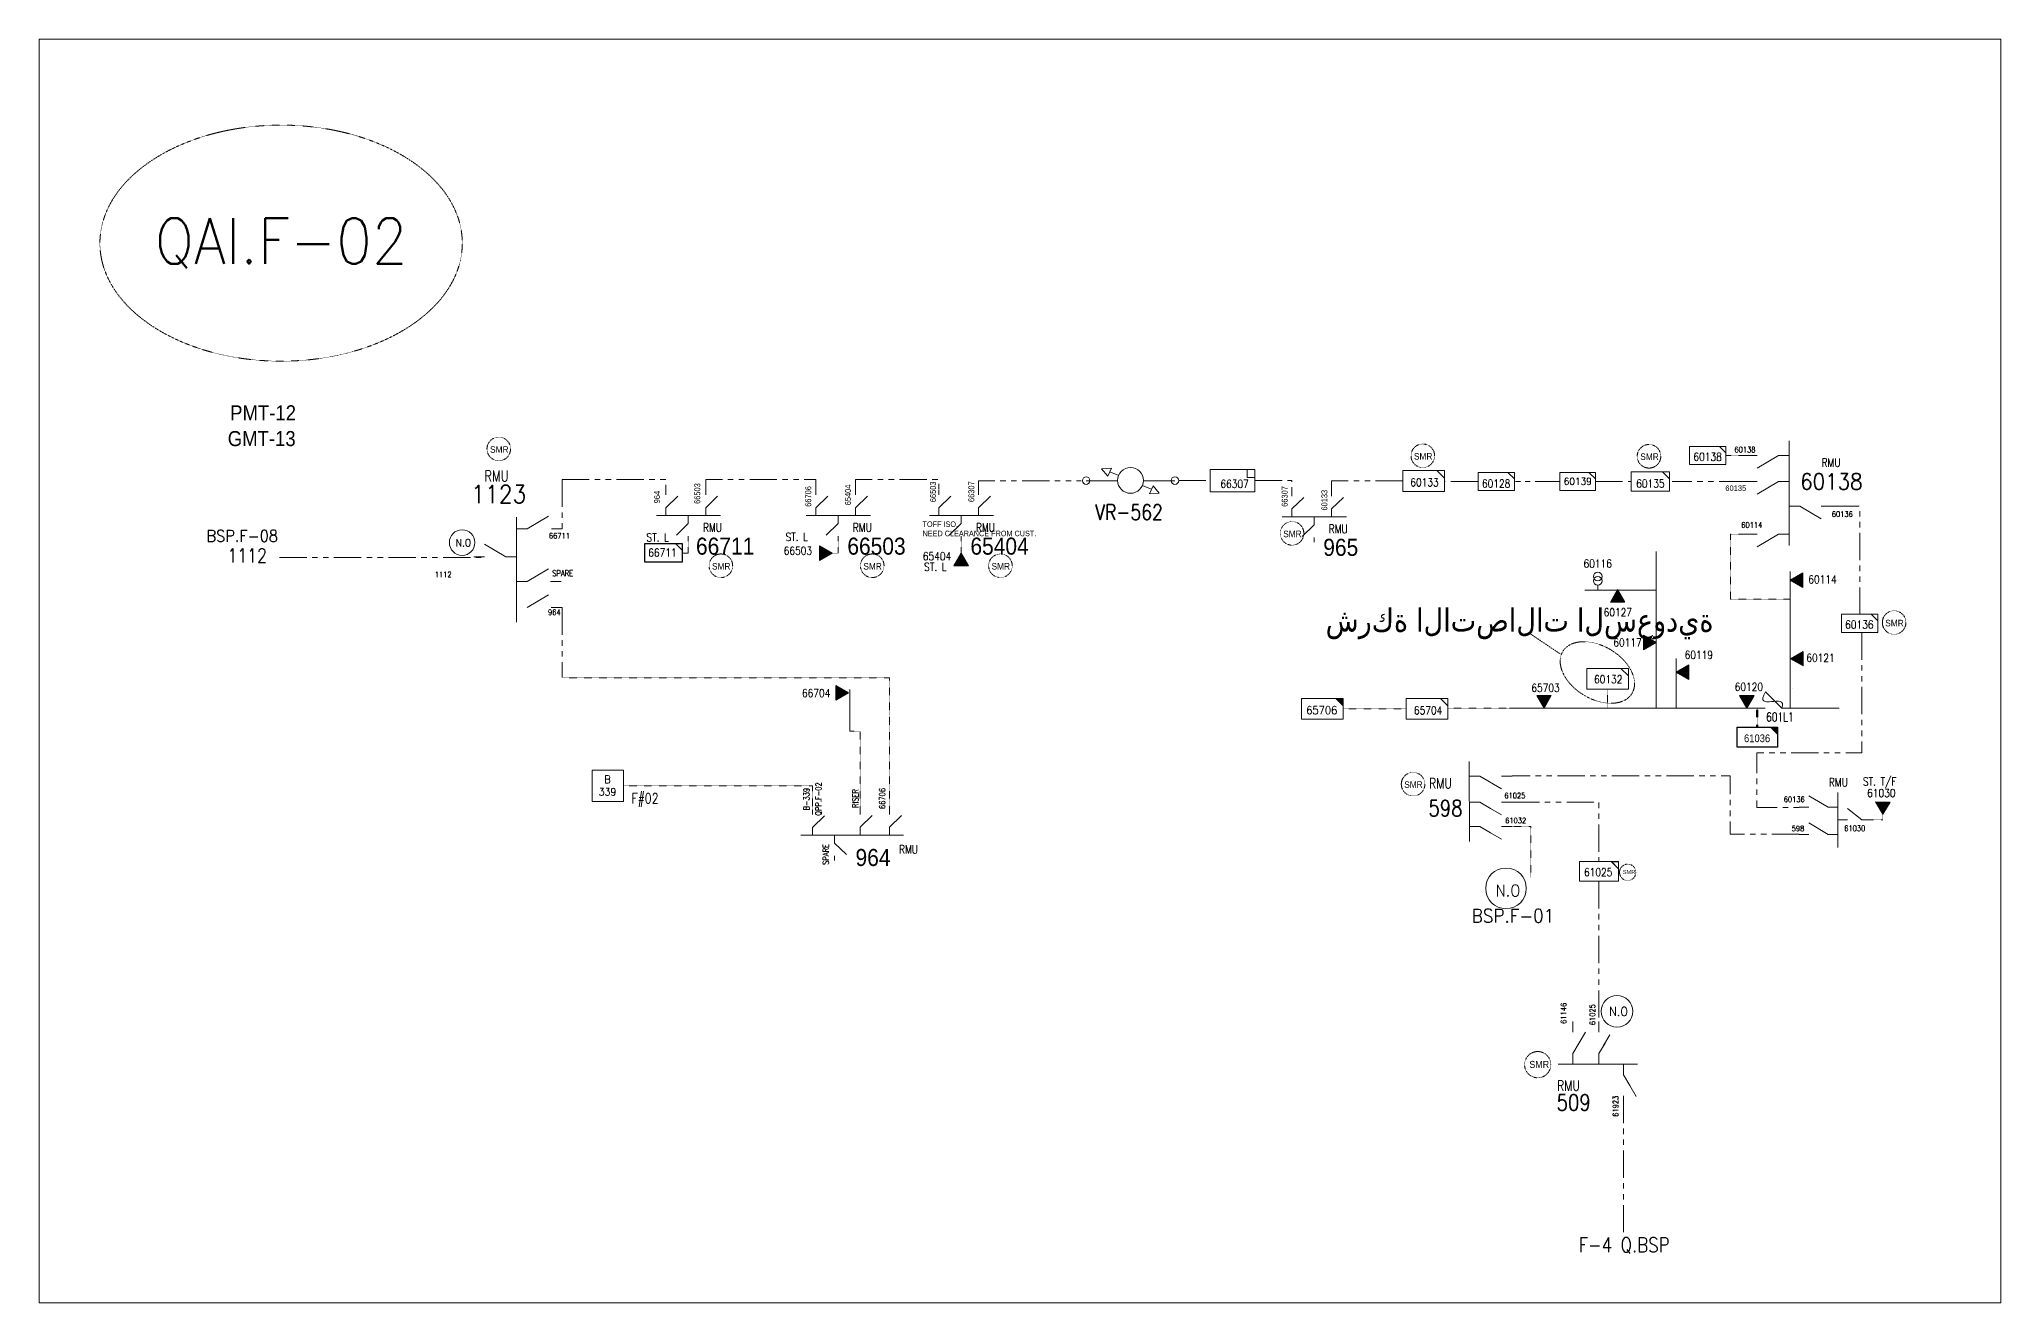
# Model space of a CAD drawing. Header units: metres. Extents: x 65984 to 144644, y -19036 to 23726.
# Drawn here: x 93973 to 95124, y 13437 to 14178 of the extents above; entities that cross this region are included whole.
import ezdxf
from ezdxf.enums import TextEntityAlignment as Align

# ---------------------------------------------------------------- set-up
doc = ezdxf.new("R2010")
doc.units = ezdxf.units.M
doc.header["$MEASUREMENT"] = 0
for name, pattern in [('( Phantom )', [2.5, 1.25, -0.25, 0.25, -0.25, 0.25, -0.25]), ('DGN Style 2', [0.023128, 0, -0.023128]), ('DGN Style 3', [0.013877, 0, -0.013877])]:
    doc.linetypes.add(name, pattern=pattern)
doc.layers.get('0').update_dxf_attribs({"color": 95, "lineweight": 40})
for name, color, linetype, lineweight in [('d_eos', 111, 'Continuous', 40), ('d_eos no', 121, 'Continuous', 40), ('d_switch', 95, 'Continuous', 40), ('d_tf', 1, 'Continuous', 40), ('d_tf no', 6, 'Continuous', 40), ('d_ug cable', 95, 'Continuous', 40), ('d_village name', 7, 'Continuous', 40), ('fedr no', 95, 'Continuous', 40), ('GRID STATION  04', 7, 'Continuous', 40), ('Level 37', 7, 'Continuous', 0), ('O H MAIN FEEDER', 4, 'Continuous', 100), ('REGULATOR', 5, 'Continuous', 40), ('SW N O', 114, 'Continuous', 30)]:
    doc.layers.add(name, color=color, linetype=linetype, lineweight=lineweight)
doc.styles.add('NASKHF', font='naskhf.shx', dxfattribs={"height": 8})
doc.styles.add('Style-Arial', font='arial.ttf')
doc.styles.add('Style-msdefault', font='msdefault.shx')
doc.styles.add('Style-simplex', font='simplex.shx')
doc.styles.add('Style-STANDARD', font='STANDARD.shx')

# ---------------------------------------------------------------- blocks, each defined once
blk = doc.blocks.new('TRA1_20_2')
at = {"color": 0, "linetype": 'Continuous', "lineweight": -2, "ltscale": 500, "flags": 128}
blk.add_lwpolyline([(-4922, 8517), (34, 17), (5078, 8517)], close=True, dxfattribs=at)
at = {"color": 0, "linetype": 'Continuous', "lineweight": -2, "ltscale": 500, "extrusion": (0, 0, -1)}
blk.add_solid([(4922, 8517), (-34, 17), (-5078, 8517)], dxfattribs=at)
blk = doc.blocks.new('*U1060')
at = {"layer": 'd_eos', "color": 2, "linetype": 'Continuous', "lineweight": 13, "ltscale": 0.702598}
for p, q in [((-29.4, 54.9), (-29.3, -54.9)), ((-29.4, 34.8), (-14.7, 34.8)), ((-14.7, 34.8), (14.7, 17.4)), ((14.7, 34.8), (29.4, 34.8)), ((-29.3, -1), (-14.7, -1)), ((-14.7, -1), (0, -9.7)), ((0, -9.7), (14.7, -18.4)), ((14.7, -1), (29.4, -1)), ((-29.3, -34.7), (-14.7, -34.7)), ((-14.7, -34.7), (0, -43.4)), ((0, -43.4), (14.7, -52.1)), ((14.7, -34.7), (29.4, -34.7))]:
    blk.add_line(p, q, dxfattribs=at)
blk = doc.blocks.new('*U1061')
at = {"layer": 'd_eos', "color": 7, "linetype": 'Continuous', "lineweight": 13, "ltscale": 0.638341}
for p, q in [((0, 31.5), (0, -31.5)), ((-33.2, 0), (-27.6, 0)), ((-27.6, 0), (-11, -13)), ((-11, 0), (0, 0)), ((0, 16.4), (11, 16.4)), ((11, 16.4), (33, 3.4)), ((33, 16.4), (44, 16.4)), ((0, -14.5), (11, -14.5)), ((11, -14.5), (22, -21)), ((22, -21), (33, -27.5)), ((33, -14.5), (44, -14.5))]:
    blk.add_line(p, q, dxfattribs=at)
blk = doc.blocks.new('TRANS_2_2')
at = {"color": 0, "linetype": 'Continuous', "lineweight": -2, "ltscale": 500, "flags": 128}
blk.add_lwpolyline([(8668600, 4991700), (8668600, -5008300), (9500, -8300)], close=True, dxfattribs=at)
at = {"color": 0, "linetype": 'Continuous', "lineweight": -2, "ltscale": 500}
blk.add_solid([(8668600, 4991700), (8668600, -5008300), (9500, -8300)], dxfattribs=at)
blk = doc.blocks.new('01_1_2')
at = {"color": 0, "linetype": 'Continuous', "lineweight": -2, "ltscale": 500, "xscale": 0.0005, "yscale": 0.0005, "rotation": 90.00000000000001}
blk.add_blockref('TRANS_2_2', (0, 1), dxfattribs=at)
blk = doc.blocks.new('TFU_1_2')
at = {"layer": 'd_switch', "color": 0, "linetype": 'Continuous', "lineweight": -2, "ltscale": 500}
blk.add_line((0, 5000), (0, 0), dxfattribs=at)
for centre in [(0, 15000), (0, 10000)]:
    blk.add_circle(centre, 5000, dxfattribs=at)
blk = doc.blocks.new('TF_1_3')
at = {"layer": 'd_village name', "color": 0, "linetype": 'Continuous', "lineweight": -2, "ltscale": 500}
blk.add_line((3150, 2475), (4950, 675), dxfattribs=at)
blk.add_3dface([(-5050, 2475), (4950, 2475), (4950, -2525), (-5050, -2525)], dxfattribs=at)
blk = doc.blocks.new('SS_1_2')
at = {"layer": 'd_village name', "color": 0, "linetype": 'ByBlock', "lineweight": -2, "ltscale": 500, "flags": 128}
blk.add_lwpolyline([(3475, 2125), (5225, 2125), (5225, 375)], close=True, dxfattribs=at)
at = {"layer": 'd_village name', "color": 0, "linetype": 'ByBlock', "lineweight": -2, "ltscale": 500, "extrusion": (0, 0, -1)}
blk.add_solid([(-3475, 2125), (-5225, 2125), (-5225, 375)], dxfattribs=at)
at = {"layer": 'd_village name', "color": 0, "linetype": 'ByBlock', "lineweight": -2, "ltscale": 500}
blk.add_3dface([(-4775, 2125), (5225, 2125), (5225, -2875), (-4775, -2875)], dxfattribs=at)
blk = doc.blocks.new('FUSE01_1')
at = {"color": 0, "linetype": 'ByBlock', "lineweight": -2, "ltscale": 500}
blk.add_line((0, -8575), (0, -11275), dxfattribs=at)
at = {"color": 0, "linetype": 'ByBlock', "lineweight": -2, "ltscale": 500, "flags": 128}
blk.add_lwpolyline([(0, 25), (0, -2875), (-5600, -8475)], dxfattribs=at)
at = {"color": 0, "linetype": 'ByBlock', "lineweight": -2, "ltscale": 500}
blk.add_open_spline([(-5600, -8475), (1700, -12675), (-5800, -675), (0, -2875)], degree=3, dxfattribs=at)
blk = doc.blocks.new('TF3_3_2')
at = {"layer": 'd_village name', "color": 0, "linetype": 'Continuous', "lineweight": -2, "ltscale": 500}
for p, q in [((5650, 4500), (9150, 4500)), ((9150, 4500), (9150, 1000))]:
    blk.add_line(p, q, dxfattribs=at)
at = {"layer": 'd_village name', "color": 0, "linetype": 'Continuous', "lineweight": -2, "ltscale": 500, "flags": 128}
blk.add_lwpolyline([(9150, 1000), (5650, 1000), (5650, 4500)], dxfattribs=at)
at = {"layer": 'd_village name', "color": 0, "linetype": 'Continuous', "lineweight": -2, "ltscale": 500}
blk.add_3dface([(-10850, 4500), (9150, 4500), (9150, -5500), (-10850, -5500)], dxfattribs=at)
blk = doc.blocks.new('SS_1_1')
at = {"layer": 'd_village name', "color": 0, "linetype": 'ByBlock', "lineweight": -2, "ltscale": 500, "flags": 128}
blk.add_lwpolyline([(3475, 2125), (5225, 2125), (5225, 375)], close=True, dxfattribs=at)
at = {"layer": 'd_village name', "color": 0, "linetype": 'ByBlock', "lineweight": -2, "ltscale": 500, "extrusion": (0, 0, -1)}
blk.add_solid([(-3475, 2125), (-5225, 2125), (-5225, 375)], dxfattribs=at)
at = {"layer": 'd_village name', "color": 0, "linetype": 'ByBlock', "lineweight": -2, "ltscale": 500}
blk.add_3dface([(-4775, 2125), (5225, 2125), (5225, -2875), (-4775, -2875)], dxfattribs=at)
blk = doc.blocks.new('TF_1_4')
at = {"color": 0, "linetype": 'ByBlock', "lineweight": -2, "ltscale": 500}
blk.add_line((3150, 2475), (4950, 675), dxfattribs=at)
blk.add_3dface([(-5050, 2475), (4950, 2475), (4950, -2525), (-5050, -2525)], dxfattribs=at)
blk = doc.blocks.new('*U2555')
at = {"color": 2, "linetype": 'Continuous', "lineweight": 13, "ltscale": 0.546866, "flags": 128}
blk.add_lwpolyline([(18.3, 14.3), (28.6, 14.3), (28.6, 4)], close=True, dxfattribs=at)
at = {"color": 2, "linetype": 'Continuous', "lineweight": 13, "ltscale": 0.546866, "xscale": 0.005720000000000002, "yscale": 0.005720000000000002, "zscale": 0.006084002084081081}
blk.add_blockref('TF_1_4', (0.3, 0.2), dxfattribs=at)
blk = doc.blocks.new('*U2556')
at = {"layer": 'REGULATOR', "color": 22, "linetype": 'Continuous', "lineweight": 13}
for p, q in [((24, 25.1), (13.4, 14.5)), ((-14.9, -13.7), (-25.5, -24.4))]:
    blk.add_line(p, q, dxfattribs=at)
at = {"layer": 'REGULATOR', "color": 22, "linetype": 'Continuous', "lineweight": 13, "flags": 128}
for points in [[(29.5, 20), (34.4, 34.3), (20.1, 29.6)], [(-29.6, -20), (-34.4, -34.3), (-20.1, -29.5)]]:
    blk.add_lwpolyline(points, close=True, dxfattribs=at)
at = {"layer": 'REGULATOR', "color": 22, "linetype": 'Continuous', "lineweight": 13}
blk.add_circle((-0.8, 0.4), 20, dxfattribs=at)
blk = doc.blocks.new('TF_1_1')
at = {"layer": 'd_village name', "color": 0, "linetype": 'Continuous', "lineweight": 30, "ltscale": 500}
blk.add_line((3150, 2475), (4950, 675), dxfattribs=at)
blk.add_3dface([(-5050, 2475), (4950, 2475), (4950, -2525), (-5050, -2525)], dxfattribs=at)
blk = doc.blocks.new('*U3974')
at = {"layer": 'SW N O', "color": 3, "lineweight": 13, "ltscale": 0.426762}
blk.add_circle((0, 0), 16.8, dxfattribs=at)
at = {"layer": 'SW N O', "color": 3, "lineweight": 13, "style": 'Style-STANDARD'}
blk.add_text('N.O', height=9.6, dxfattribs=at).set_placement((1.7, -0.2), align=Align.MIDDLE_CENTER)
blk = doc.blocks.new('*U4042')
at = {"layer": 'SW N O', "color": 3, "lineweight": 13, "ltscale": 0.426762}
blk.add_circle((0, 0), 16.8, dxfattribs=at)
at = {"layer": 'SW N O', "color": 3, "lineweight": 13, "style": 'Style-STANDARD'}
blk.add_text('N.O', height=9.6, dxfattribs=at).set_placement((1.7, -0.2), align=Align.MIDDLE_CENTER)
blk = doc.blocks.new('*U4285')
at = {"layer": 'SW N O', "color": 3, "lineweight": 13, "ltscale": 0.426762}
blk.add_circle((0, 0), 16.8, dxfattribs=at)
at = {"layer": 'SW N O', "color": 3, "lineweight": 13, "insert": (1.7, -1.8), "char_height": 9.6, "attachment_point": 5, "line_spacing_factor": 0.6, "style": 'Style-STANDARD'}
blk.add_mtext('N.O', dxfattribs=at)

msp = doc.modelspace()

# ---------------------------------------------------------------- linework, layer by layer
at = {"color": 7, "linetype": 'DGN Style 3', "lineweight": 13}
msp.add_line((94974.8, 13934.1), (94962.8, 13934.1), dxfattribs=at)
at = {"color": 22, "linetype": '( Phantom )', "lineweight": 13, "ltscale": 12.802868}
for p, q in [((94279.9, 13919.9), (94279.9, 13891.1)), ((94114.1, 13874.2), (94233.6, 13874.2)), ((94279.9, 13844.9), (94279.9, 13804))]:
    msp.add_line(p, q, dxfattribs=at)
at = {"color": 22, "linetype": 'Continuous', "lineweight": 13, "ltscale": 0.426762}
for p, q in [((94921.8, 13785.9), (94921.8, 13877.8)), ((95000.4, 13785.9), (95000.4, 13866.1)), ((94933.6, 13785.9), (94933.6, 13815)), ((94448.7, 13772.4), (94448.7, 13796.9)), ((94835.8, 13785.9), (94921.8, 13785.9)), ((94921.8, 13785.9), (94982.6, 13785.9)), ((94998, 13785.9), (95029.2, 13785.9))]:
    msp.add_line(p, q, dxfattribs=at)
at = {"color": 22, "linetype": 'DGN Style 3', "lineweight": 140}
msp.add_line((94981.1, 13785.9), (94981.1, 13774.8), dxfattribs=at)
at = {"color": 22, "linetype": '( Phantom )', "lineweight": 13, "ltscale": 12.802868, "flags": 128}
for points in [[(94279.9, 13919.9), (94340.9, 13919.9), (94340.9, 13912.3)], [(94364.2, 13913.7), (94364.2, 13919.9), (94428.8, 13919.9), (94428.8, 13913.7)], [(94452.1, 13913.7), (94452.1, 13919.9), (94501, 13919.9), (94501, 13913.7)], [(94524.3, 13912.7), (94524.3, 13919.2), (94584.5, 13919.2)], [(94641.7, 13919.3), (94660.3, 13919.3)], [(94686.4, 13919.3), (94708.1, 13919.3), (94708.1, 13913)]]:
    msp.add_lwpolyline(points, dxfattribs=at)
at = {"color": 7, "linetype": 'DGN Style 3', "lineweight": 13, "flags": 128}
for points in [[(94350.4, 13876.8), (94354, 13876.8), (94354, 13883.9)], [(94438.3, 13876.8), (94441.9, 13876.8), (94441.9, 13883.9)], [(94514.1, 13876.8), (94514.1, 13883.9)]]:
    msp.add_lwpolyline(points, dxfattribs=at)
at = {"color": 22, "linetype": 'Continuous', "lineweight": 13, "ltscale": 0.426762, "flags": 128}
msp.add_lwpolyline([(94921.8, 13855.1), (94880, 13855.1)], dxfattribs=at)
at = {"color": 22, "linetype": 'DGN Style 3', "lineweight": 13, "flags": 128}
for points in [[(94472, 13726.3), (94472, 13803.7), (94279.9, 13803.7)], [(94893.3, 13796.9), (94893.3, 13786.1)], [(94315.9, 13740.4), (94426.8, 13740.4), (94426.8, 13726.3)]]:
    msp.add_lwpolyline(points, dxfattribs=at)
at = {"color": 7, "linetype": 'DGN Style 2', "lineweight": 13, "flags": 128}
msp.add_lwpolyline([(95045.4, 13720.3), (95054.8, 13720.3), (95054.8, 13723.7)], dxfattribs=at)
at = {"layer": 'd_eos', "color": 7, "linetype": 'Continuous', "lineweight": 13, "ltscale": 0.702598}
for p, q in [((94999.8, 13942.7), (94999.8, 13881.2)), ((94981, 13934.1), (94974.8, 13934.1)), ((94993.6, 13934.1), (94981, 13926.7)), ((94999.8, 13934.1), (94993.6, 13934.1)), ((94981, 13918.8), (94974.7, 13918.8)), ((94987.3, 13915.1), (94981, 13911.4)), ((94993.5, 13918.8), (94987.3, 13915.1)), ((94999.8, 13918.8), (94993.5, 13918.8)), ((94999.8, 13904.4), (95006.1, 13904.4)), ((95006.1, 13904.4), (95012.3, 13900.7)), ((95018.6, 13904.4), (95024.9, 13904.4)), ((95012.3, 13900.7), (95018.6, 13897)), ((94981, 13887.9), (94974.8, 13887.9)), ((94993.6, 13887.9), (94981, 13880.5)), ((94999.8, 13887.9), (94993.6, 13887.9))]:
    msp.add_line(p, q, dxfattribs=at)
at = {"layer": 'd_eos', "color": 2, "linetype": 'Continuous', "lineweight": 13, "ltscale": 0.638341}
for p, q in [((94340.9, 13910.9), (94340.9, 13913.7)), ((94364.2, 13910.9), (94364.2, 13913.7)), ((94428.8, 13910.9), (94428.8, 13913.7)), ((94452.1, 13910.9), (94452.1, 13913.7)), ((94501, 13910.9), (94501, 13913.7)), ((94524.3, 13910.9), (94524.3, 13913.7)), ((94708.1, 13910.2), (94708.1, 13913)), ((94731.4, 13910.2), (94731.4, 13913)), ((94340.9, 13903.4), (94347.9, 13910.2)), ((94340.9, 13898.8), (94340.9, 13903.4)), ((94364.2, 13903.4), (94371.2, 13910.2)), ((94364.2, 13898.8), (94364.2, 13903.4)), ((94428.8, 13903.4), (94435.8, 13910.2)), ((94428.8, 13898.8), (94428.8, 13903.4)), ((94452.1, 13903.4), (94459.1, 13910.2)), ((94452.1, 13898.8), (94452.1, 13903.4)), ((94501, 13903.4), (94508, 13910.2)), ((94501, 13898.8), (94501, 13903.4)), ((94524.3, 13903.4), (94531.3, 13910.2)), ((94524.3, 13898.8), (94524.3, 13903.4)), ((94708.1, 13902.7), (94715.1, 13909.5)), ((94708.1, 13898.1), (94708.1, 13902.7)), ((94731.4, 13902.7), (94738.4, 13909.5)), ((94731.4, 13898.1), (94731.4, 13902.7)), ((94335.3, 13898.8), (94372.9, 13898.8)), ((94354, 13894.1), (94347, 13887.3)), ((94354, 13898.8), (94354, 13894.1)), ((94423.2, 13898.8), (94460.8, 13898.8)), ((94441.9, 13894.1), (94434.9, 13887.3)), ((94441.9, 13898.8), (94441.9, 13894.1)), ((94495.4, 13898.8), (94533, 13898.8)), ((94514.1, 13894.1), (94507.1, 13887.3)), ((94514.1, 13898.8), (94514.1, 13894.1)), ((94702.4, 13898.1), (94740.1, 13898.1)), ((94721.1, 13893.4), (94714.1, 13886.6)), ((94721.1, 13898.1), (94721.1, 13893.4)), ((94354, 13886.7), (94354, 13883.9)), ((94441.9, 13886.7), (94441.9, 13883.9)), ((94514.1, 13886.7), (94514.1, 13883.9)), ((94721.1, 13886), (94721.1, 13883.2))]:
    msp.add_line(p, q, dxfattribs=at)
at = {"layer": 'd_eos', "color": 2, "linetype": 'Continuous', "lineweight": 13, "ltscale": 0.702598}
for p, q in [((94253.2, 13836.3), (94253.2, 13897.8)), ((94253.2, 13891.1), (94259.5, 13891.1)), ((94259.5, 13891.1), (94272, 13898.5)), ((94273.7, 13891.1), (94279.9, 13891.1)), ((94240.7, 13878.3), (94234.4, 13882)), ((94247, 13874.6), (94240.7, 13878.3)), ((94234.4, 13874.6), (94228.2, 13874.6)), ((94253.2, 13874.6), (94247, 13874.6)), ((94265.8, 13863.9), (94272, 13867.6)), ((94253.2, 13860.2), (94259.5, 13860.2)), ((94259.5, 13860.2), (94265.8, 13863.9)), ((94273.2, 13860.2), (94279.4, 13860.2)), ((94259.5, 13844.9), (94272, 13852.3)), ((94273.6, 13844.9), (94279.9, 13844.9)), ((94872.9, 13595.8), (94872.9, 13602.1)), ((94888.2, 13595.8), (94888.2, 13602.1)), ((94872.9, 13583.3), (94880.4, 13595.8)), ((94891, 13588.1), (94894.7, 13594.3)), ((94872.9, 13577), (94872.9, 13583.3)), ((94888.2, 13583.3), (94891.9, 13589.5)), ((94888.2, 13577), (94888.2, 13583.3)), ((94864.3, 13577), (94910.8, 13577)), ((94902.6, 13577), (94902.6, 13570.8)), ((94902.6, 13570.8), (94906.3, 13564.5)), ((94902.6, 13558.2), (94902.6, 13552)), ((94906.3, 13564.5), (94910, 13558.2))]:
    msp.add_line(p, q, dxfattribs=at)
at = {"layer": 'd_eos', "color": 7, "linetype": 'Continuous', "lineweight": 13, "ltscale": 0.638341}
for p, q in [((94426.8, 13723.5), (94426.8, 13726.3)), ((94426.8, 13715.9), (94433.8, 13722.7)), ((94454.8, 13723.5), (94454.8, 13726.3)), ((94454.8, 13716.1), (94461.8, 13722.9)), ((94472, 13723.5), (94472, 13726.3)), ((94472, 13716.1), (94479, 13722.9)), ((94426.8, 13711.4), (94426.8, 13716.1)), ((94439.8, 13711.4), (94439.8, 13706.8)), ((94439.8, 13706.8), (94446.8, 13700)), ((94454.8, 13711.4), (94454.8, 13716.1)), ((94472, 13711.4), (94472, 13716.1)), ((94439.8, 13699.3), (94439.8, 13696.5))]:
    msp.add_line(p, q, dxfattribs=at)
at = {"layer": 'd_eos', "color": 7, "linetype": 'Continuous', "lineweight": 13, "ltscale": 0.625574}
msp.add_line((94420.1, 13711.4), (94480.3, 13711.4), dxfattribs=at)
at = {"layer": 'd_ug cable', "color": 22, "linetype": '( Phantom )', "lineweight": 13, "ltscale": 12.802868}
for p, q in [((94817.3, 13918.8), (94797.6, 13918.8)), ((94974.7, 13918.8), (94931.2, 13918.8))]:
    msp.add_line(p, q, dxfattribs=at)
at = {"layer": 'd_ug cable', "color": 22, "linetype": '( Phantom )', "lineweight": 13, "ltscale": 11.522581}
msp.add_line((94865.2, 13918.8), (94838.6, 13918.8), dxfattribs=at)
at = {"layer": 'd_ug cable', "color": 2, "linetype": 'DGN Style 3', "lineweight": 13}
msp.add_line((94865.5, 13817.7), (94846.9, 13830.2), dxfattribs=at)
at = {"layer": 'd_ug cable', "color": 22, "linetype": 'DGN Style 3', "lineweight": 13}
for p, q in [((94775.2, 13785.5), (94738.2, 13785.5)), ((94835.8, 13785.9), (94799.6, 13785.9))]:
    msp.add_line(p, q, dxfattribs=at)
at = {"layer": 'd_ug cable', "color": 22, "linetype": '( Phantom )', "lineweight": 13, "ltscale": 12.802868, "flags": 128}
for points in [[(94731.4, 13913), (94731.4, 13919.2), (94752.4, 13919.2)], [(94773.2, 13919.2), (94752.4, 13919.2)], [(94886.1, 13918.8), (94907.2, 13918.8)], [(95024.9, 13904.4), (95041.2, 13904.4), (95041.2, 13841)], [(95042.4, 13830.3), (95042.4, 13759.7), (94980.9, 13759.7), (94980.9, 13727.7), (95005.8, 13727.7)], [(95005.7, 13711.9), (94965.2, 13711.9), (94965.2, 13746.1), (94837.3, 13746.1)], [(94837.3, 13730.8), (94888.2, 13730.8), (94888.2, 13695.9)], [(94888.2, 13684.4), (94888.2, 13602.1)]]:
    msp.add_lwpolyline(points, dxfattribs=at)
at = {"layer": 'd_ug cable', "color": 22, "linetype": 'DGN Style 3', "lineweight": 13, "flags": 128}
for points in [[(94974.8, 13887.9), (94965.4, 13887.9), (94965.4, 13849.8), (95000.1, 13849.8)], [(94454.8, 13726.3), (94454.8, 13772.4), (94448.7, 13772.4)], [(94837.3, 13716.4), (94848.3, 13716.4), (94848.3, 13716.4)], [(94848.3, 13686.5), (94848.3, 13716.4), (94848.3, 13716.4)]]:
    msp.add_lwpolyline(points, dxfattribs=at)
at = {"layer": 'd_ug cable', "color": 131, "linetype": '( Phantom )', "lineweight": 13, "ltscale": 12.802868, "flags": 128}
msp.add_lwpolyline([(94902.7, 13558.5), (94902.7, 13476.1)], dxfattribs=at)
at = {"layer": 'd_ug cable', "color": 2, "linetype": 'DGN Style 3', "lineweight": 13}
for centre, radius in [((94242.8, 13937.9), 6.92), ((94784.9, 13933.9), 6.92), ((94917.6, 13933.6), 6.92), ((94708.2, 13888.4), 6.92), ((94373.1, 13869.4), 6.92), ((94461.9, 13869.4), 6.92), ((94537.1, 13869.4), 6.92), ((95061.4, 13836.1), 6.92), ((94779.2, 13741.3), 6.92), ((94905.1, 13689.6), 4.8), ((94852.3, 13576.8), 7.7)]:
    msp.add_circle(centre, radius, dxfattribs=at)
at = {"layer": 'fedr no', "color": 82, "linetype": 'DGN Style 3', "lineweight": 13, "true_color": 0x1dc70e}
msp.add_ellipse((94115.1, 14058.6), major_axis=(106.3, 0), ratio=0.651175, dxfattribs=at)
at = {"layer": 'fedr no', "color": 2, "linetype": 'DGN Style 3', "lineweight": 13}
msp.add_ellipse((94887.3, 13806.8), major_axis=(20.3, -12.3), ratio=0.651175, dxfattribs=at)
at = {"layer": 'GRID STATION  04', "color": 22, "linetype": 'Continuous', "lineweight": 13, "ltscale": 0.588932, "flags": 128}
msp.add_lwpolyline([(94297.5, 13731.2), (94315.9, 13731.2), (94315.9, 13749.6), (94297.5, 13749.6)], close=True, dxfattribs=at)
at = {"layer": 'O H MAIN FEEDER', "color": 140, "lineweight": 13, "ltscale": 0.498271, "flags": 128}
msp.add_lwpolyline([(93973.2, 14178.2), (95124, 14178.2), (95124, 13437.2), (93973.2, 13437.2)], close=True, dxfattribs=at)
at = {"layer": 'O H MAIN FEEDER', "color": 22, "lineweight": 13, "ltscale": 0.426762, "flags": 128}
for points in [[(94587.4, 13919.2), (94606, 13919.2)], [(94639.5, 13919.2), (94620.9, 13919.2)]]:
    msp.add_lwpolyline(points, dxfattribs=at)
at = {"layer": 'O H MAIN FEEDER', "color": 22, "lineweight": 13, "ltscale": 0.426762}
for centre in [(94587.4, 13919.3), (94639.5, 13919.3)]:
    msp.add_circle(centre, 2.21, dxfattribs=at)

# ---------------------------------------------------------------- block references
at = {"color": 22, "linetype": 'Continuous', "lineweight": 13, "ltscale": 0.559197, "xscale": 0.002134639264648837, "yscale": 0.002134639264648837, "zscale": 0.002441080165275587}
msp.add_blockref('TF_1_3', (94952.2, 13934.1), dxfattribs=at)
at = {"color": 22, "linetype": 'Continuous', "lineweight": 13, "ltscale": 0.675294, "xscale": 0.001305428079052737, "yscale": 0.001305428079052737, "zscale": 0.001305428079052737, "rotation": 359.9999999999999}
msp.add_blockref('TF3_3_2', (94674.4, 13919.9), dxfattribs=at)
at = {"color": 2, "linetype": 'Continuous', "lineweight": 13, "ltscale": 0.61027, "xscale": 0.002441080165275587, "yscale": 0.002441080165275587, "zscale": 0.002441080165275587}
msp.add_blockref('TF_1_3', (94785.5, 13919.2), dxfattribs=at)
at = {"color": 2, "linetype": 'Continuous', "lineweight": 13, "ltscale": 0.577255, "xscale": 0.002242988564826767, "yscale": 0.002242988564826767, "zscale": 0.002441080165275587}
msp.add_blockref('TF_1_3', (94918.5, 13918.9), dxfattribs=at)
at = {"color": 22, "linetype": 'Continuous', "lineweight": 13, "ltscale": 0.557746, "xscale": 0.002129413477754509, "yscale": 0.002129413477754509, "zscale": 0.002441080165275587}
msp.add_blockref('TF_1_3', (94828.1, 13918.9), dxfattribs=at)
at = {"color": 22, "linetype": 'Continuous', "lineweight": 13, "ltscale": 0.532201, "xscale": 0.002089591634896482, "yscale": 0.002089591634896482, "zscale": 0.002196972148748029}
msp.add_blockref('TF_1_3', (94875.8, 13918.9), dxfattribs=at)
at = {"color": 22, "linetype": 'Continuous', "lineweight": 30, "ltscale": 0.549243, "xscale": 0.002196972148748029, "yscale": 0.002196972148748029, "zscale": 0.002196972148748029}
msp.add_blockref('TF_1_1', (94339.6, 13877), dxfattribs=at)
at = {"color": 22, "linetype": 'Continuous', "lineweight": 13, "ltscale": 0.426762, "xscale": 0.0005121147199878851, "yscale": -0.0005121147199878851, "zscale": 0.0005121147199878851, "rotation": 180.0000000000001}
msp.add_blockref('TFU_1_2', (94887.5, 13855.4), dxfattribs=at)
at = {"color": 2, "linetype": 'Continuous', "lineweight": 13, "ltscale": 0.559197, "xscale": 0.002134639264648837, "yscale": 0.002134639264648837, "zscale": 0.002441080165275587}
msp.add_blockref('TF_1_3', (95041.3, 13835.7), dxfattribs=at)
at = {"color": 22, "linetype": 'Continuous', "lineweight": 13, "ltscale": 0.61027, "xscale": 0.002441080165275587, "yscale": 0.002441080165275587, "zscale": 0.002441080165275587}
for name, p in [('TF_1_3', (94893.4, 13803.1)), ('SS_1_2', (94725.4, 13786.4)), ('TF_1_3', (94787.5, 13785.6))]:
    msp.add_blockref(name, p, dxfattribs=at)
at = {"color": 7, "linetype": 'Continuous', "lineweight": 13, "ltscale": 0.426762, "xscale": 0.001707049066626284, "yscale": 0.001707049066626284, "zscale": 0.001707049066626284, "rotation": 270.0000000000251}
msp.add_blockref('FUSE01_1', (95000.4, 13785.9), dxfattribs=at)
at = {"color": 22, "linetype": 'Continuous', "lineweight": 30, "ltscale": 0.43655, "xscale": 0.002359787924742457, "yscale": 0.002359787924742457, "zscale": 0.0005190276966656462}
msp.add_blockref('SS_1_1', (94980.6, 13769.8), dxfattribs=at)
at = {"color": 2, "linetype": 'Continuous', "lineweight": 13, "ltscale": 0.546866, "xscale": 0.4012293440304244, "yscale": 0.4012293440304244, "zscale": 0.4012293440304244}
msp.add_blockref('*U2555', (94888.2, 13690.1), dxfattribs=at)
at = {"layer": 'd_eos', "color": 2, "linetype": 'Continuous', "lineweight": 13, "ltscale": 0.702598, "xscale": 0.4267622666565712, "yscale": 0.4267622666565712, "zscale": 0.4267622666565712}
msp.add_blockref('*U1060', (94824.7, 13731.2), dxfattribs=at)
at = {"layer": 'd_eos', "color": 7, "linetype": 'Continuous', "lineweight": 13, "ltscale": 0.638341, "xscale": 0.5137051067885858, "yscale": 0.5137051067885858, "zscale": 0.5137051067885858, "rotation": 179.9999999999996}
msp.add_blockref('*U1061', (95028.3, 13720.3), dxfattribs=at)
at = {"layer": 'd_tf', "color": 22, "linetype": 'Continuous', "lineweight": 13, "ltscale": 0.426762, "xscale": 8.535245333131417e-07, "zscale": 8.535245333131417e-07}
for p, yscale, rotation in [((94438.4, 13876.8), 8.535245333131417e-07, 180.0000000000001), ((94514.1, 13876.8), 8.535245333131417e-07, 270.0000000000001), ((94899.2, 13855.4), -8.535245333131417e-07, 269.9999999999999), ((94921.8, 13824.4), 8.535245333131417e-07, 180.0000000000003), ((94448, 13794.8), 8.535245333131417e-07, 179.9999999999998), ((94856, 13785.9), 8.535245333131417e-07, 89.9999999999999), ((94975, 13785.9), 8.535245333131417e-07, 90.00000000000027)]:
    msp.add_blockref('TRANS_2_2', p, dxfattribs=dict(at, yscale=yscale, rotation=rotation))
at = {"layer": 'd_tf', "color": 22, "linetype": 'Continuous', "lineweight": 13, "ltscale": 0.426762}
for name, p, xscale, yscale, zscale in [('TRANS_2_2', (95000.4, 13860.9), 8.535245333131417e-07, -8.535245333131417e-07, 8.535245333131417e-07), ('TRANS_2_2', (94933.6, 13807), 8.535245333131417e-07, 8.535245333131417e-07, 8.535245333131417e-07), ('TRANS_2_2', (95000.6, 13814.9), 8.535245333131417e-07, 8.535245333131417e-07, 8.535245333131417e-07), ('01_1_2', (95001.6, 13797.6), 5.121147199878849e-07, 5.121147199878849e-07, 5.121147199878849e-07)]:
    msp.add_blockref(name, p, dxfattribs=dict(at, xscale=xscale, yscale=yscale, zscale=zscale))
at = {"layer": 'd_tf', "color": 22, "linetype": 'Continuous', "lineweight": 13, "ltscale": 0.426762, "extrusion": (0, 0, -1), "xscale": 0.0008556254012515864, "yscale": 0.0008532214770725342, "zscale": 0.0008544225937302091, "rotation": 0.297889922758907}
msp.add_blockref('TRA1_20_2', (-95054.8, 13723.6), dxfattribs=at)
at = {"layer": 'REGULATOR', "color": 22, "linetype": 'Continuous', "lineweight": 13, "xscale": 0.378044102357974, "yscale": 0.378044102357974, "zscale": 0.378044102357974, "rotation": 292.2135164003665}
msp.add_blockref('*U2556', (94613.4, 13919.1), dxfattribs=at)
at = {"layer": 'SW N O', "color": 3, "lineweight": 13}
for name, p, xscale, yscale, zscale in [('*U3974', (94221.3, 13883), 0.446124650492885, 0.446124650492885, 0.446124650492885), ('*U4285', (94833.7, 13680.2), 0.7093953702088569, 0.7093953702088569, 0.7093953702088569), ('*U4042', (94898.8, 13608.1), 0.550124451653957, 0.550124451653957, 0.550124451653957)]:
    msp.add_blockref(name, p, dxfattribs=dict(at, xscale=xscale, yscale=yscale, zscale=zscale))

# ---------------------------------------------------------------- texts
at = {"color": 7, "linetype": 'Continuous', "lineweight": 13, "style": 'Style-STANDARD'}
for s, height, width, p in [('VR-562', 8.96, 0.904762, (94612.6, 13900.8)), ('601L1', 5.12, 0.833333, (94994.4, 13780.7)), ('F#02', 5.97, 0.857143, (94328.6, 13733))]:
    msp.add_text(s, height=height, dxfattribs=dict(at, width=width)).set_placement(p, align=Align.MIDDLE_CENTER)
at = {"layer": 'd_eos no', "color": 7, "linetype": 'Continuous', "lineweight": 13, "style": 'Style-Arial', "width": 0.88}
for s, height, p in [('PMT-12', 8.84, (94085.2, 13963.5)), ('GMT-13', 8.84, (94083.8, 13948.4)), ('964', 10, (94452.1, 13703.3))]:
    msp.add_text(s, height=height, dxfattribs=at).set_placement(p, align=Align.TOP_LEFT)
at = {"layer": 'd_eos no', "color": 2, "linetype": 'Continuous', "lineweight": 13, "style": 'Style-Arial', "width": 0.88}
for s, p in [('66711', (94358.5, 13885.9)), ('66503', (94447.3, 13885.9)), ('65404', (94519.5, 13885.9)), ('965', (94726.5, 13885.2))]:
    msp.add_text(s, height=10, dxfattribs=at).set_placement(p, align=Align.TOP_LEFT)
at = {"layer": 'd_eos no', "color": 2, "linetype": 'Continuous', "lineweight": 13, "ltscale": 0.670934, "insert": (94727.9, 13844.5), "char_height": 13.666, "attachment_point": 1, "style": 'NASKHF'}
msp.add_mtext('\\fArial|b0|i0|c178178|p39;\\H1x;\\W0.88;شركة الاتصالات السعودية', dxfattribs=at)
at = {"layer": 'd_switch', "color": 191, "linetype": 'Continuous', "lineweight": 30, "insert": (94491.4, 13895.4), "char_height": 3.258, "attachment_point": 1, "style": 'NASKHF'}
msp.add_mtext('\\Fmsdefault;\\H1x;\\W0.857143;TOFF ISO.\\PNEED CLEARANCE FROM CUST.', dxfattribs=at)
at = {"layer": 'd_tf no', "color": 1, "linetype": 'Continuous', "lineweight": 40, "style": 'Style-msdefault', "width": 0.945946}
for height, p in [(3.85, (94237.7, 13939.5)), (3.85, (94779.7, 13935.5)), (3.85, (94912.5, 13935.3)), (3.85, (94703, 13890)), (3.85, (94367.9, 13871)), (3.85, (94456.7, 13871)), (3.85, (94531.9, 13871)), (3.85, (95056.2, 13837.7)), (3.85, (94774, 13743)), (2.43, (94902.2, 13691)), (4.13, (94847.4, 13579))]:
    msp.add_text('SMR', height=height, dxfattribs=at).set_placement(p, align=Align.TOP_LEFT)
at = {"layer": 'd_tf no', "color": 22, "linetype": 'Continuous', "lineweight": 13, "width": 0.909091}
for s, height, style, p in [('60138', 4.69, 'Style-STANDARD', (94952, 13933.3)), ('66307', 4.69, 'Style-STANDARD', (94674.5, 13917.4)), ('60128', 4.69, 'Style-STANDARD', (94827.9, 13917.6)), ('60139', 4.22, 'Style-simplex', (94875.8, 13918.9)), ('ST. L', 4.69, 'Style-STANDARD', (94336, 13886)), ('66711', 4.69, 'Style-STANDARD', (94338.8, 13877.1)), ('66503', 4.69, 'Style-STANDARD', (94418.3, 13878.2)), ('ST. L', 4.69, 'Style-STANDARD', (94417.6, 13886.3)), ('65404', 4.69, 'Style-STANDARD', (94499.9, 13875)), ('ST. L', 4.69, 'Style-STANDARD', (94498.9, 13868.7)), ('60116', 4.69, 'Style-STANDARD', (94887.5, 13870.7)), ('60114', 4.69, 'Style-STANDARD', (95019.4, 13861.4)), ('60127', 4.69, 'Style-STANDARD', (94899.3, 13842.1)), ('60117', 4.69, 'Style-STANDARD', (94905, 13824.4)), ('60119', 4.69, 'Style-STANDARD', (94946.8, 13817.1)), ('60121', 4.69, 'Style-STANDARD', (95018.2, 13815.4)), ('65703', 4.69, 'Style-STANDARD', (94856.9, 13797.8)), ('60132', 4.69, 'Style-STANDARD', (94893.7, 13802.8)), ('60120', 4.69, 'Style-STANDARD', (94976.2, 13798.4)), ('66704', 4.69, 'Style-STANDARD', (94429, 13794.7)), ('65706', 4.69, 'Style-simplex', (94725.6, 13784.7)), ('65704', 4.69, 'Style-STANDARD', (94788, 13784.6)), ('ST. T/F', 4.69, 'Style-STANDARD', (95052.9, 13742.9)), ('61030', 4.69, 'Style-STANDARD', (95053.9, 13736.1))]:
    msp.add_text(s, height=height, dxfattribs=dict(at, style=style)).set_placement(p, align=Align.MIDDLE_CENTER)
at = {"layer": 'd_tf no', "color": 2, "linetype": 'Continuous', "lineweight": 13, "style": 'Style-STANDARD', "width": 0.909091}
for s, p in [('60133', (94785.9, 13918.3)), ('60135', (94918.4, 13917.6)), ('60136', (95041, 13834.9))]:
    msp.add_text(s, height=4.69, dxfattribs=at).set_placement(p, align=Align.MIDDLE_CENTER)
at = {"layer": 'd_tf no', "color": 22, "linetype": 'Continuous', "lineweight": 40, "style": 'Style-msdefault', "width": 0.909091}
msp.add_text('61036', height=4.54, dxfattribs=at).set_placement((94981, 13768.2), align=Align.MIDDLE_CENTER)
at = {"layer": 'd_tf no', "color": 121, "linetype": 'Continuous', "lineweight": 13, "style": 'Style-STANDARD', "width": 0.909091}
msp.add_text('61025', height=4.69, dxfattribs=at).set_placement((94887.8, 13689.7), align=Align.MIDDLE_CENTER)
at = {"layer": 'fedr no', "color": 6, "linetype": 'Continuous', "lineweight": 13, "insert": (94115.1, 14058.6), "char_height": 26.73, "attachment_point": 5, "style": 'Style-STANDARD'}
msp.add_mtext('QAI.F-02', dxfattribs=at)
at = {"layer": 'fedr no', "color": 55, "linetype": 'Continuous', "lineweight": 40, "insert": (94092.3, 13886.9), "char_height": 6.89, "attachment_point": 5, "style": 'Style-STANDARD'}
msp.add_mtext('BSP.F-08', dxfattribs=at)
at = {"layer": 'fedr no', "color": 6, "linetype": 'Continuous', "lineweight": 40, "insert": (94837.8, 13664.1), "char_height": 7.97, "attachment_point": 5, "style": 'Style-STANDARD'}
msp.add_mtext('BSP.F-01', dxfattribs=at)
at = {"layer": 'GRID STATION  04', "color": 22, "linetype": 'Continuous', "lineweight": 13, "style": 'Style-STANDARD'}
for s, p in [('B', (94306.6, 13744.1)), ('339', (94306.6, 13736.8))]:
    msp.add_text(s, height=4.41, dxfattribs=at).set_placement(p, align=Align.MIDDLE_CENTER)
at = {"layer": 'Level 37', "color": 7, "linetype": 'Continuous', "lineweight": 13}
for s, height, style, width, p in [('60138', 3.17, 'Style-STANDARD', 0.909091, (94973.9, 13937.5)), ('RMU', 4.99, 'Style-STANDARD', 0.854701, (95024.4, 13929.9)), ('60138', 9.39, 'Style-simplex', 0.909091, (95024.6, 13918.8)), ('60136', 3.17, 'Style-STANDARD', 0.909091, (95031, 13899.7)), ('60114', 3.17, 'Style-STANDARD', 0.909091, (94977.9, 13893.3)), ('66711', 3.17, 'Style-STANDARD', 0.909091, (94278.4, 13887)), ('SPARE', 3.49, 'Style-STANDARD', 0.909091, (94280.3, 13865)), ('1112', 3.17, 'Style-STANDARD', 0.909091, (94210.2, 13864.3)), ('964', 3.17, 'Style-STANDARD', 0.909091, (94275.4, 13842.1)), ('RMU', 4.99, 'Style-STANDARD', 0.854701, (95028.7, 13742.4)), ('61025', 3.17, 'Style-STANDARD', 0.909091, (94838.9, 13734.6)), ('60136', 3.17, 'Style-STANDARD', 0.909091, (95002.8, 13732.4)), ('61032', 3.17, 'Style-STANDARD', 0.909091, (94839.4, 13720)), ('RMU', 4.99, 'Style-STANDARD', 0.854701, (94483.2, 13703.1)), ('598', 3.17, 'Style-STANDARD', 0.909091, (95005, 13715.3)), ('61030', 3.17, 'Style-STANDARD', 0.909091, (95038.3, 13715.4))]:
    msp.add_text(s, height=height, dxfattribs=dict(at, style=style, width=width)).set_placement(p, align=Align.MIDDLE_CENTER)
at = {"layer": 'Level 37', "color": 2, "linetype": 'Continuous', "lineweight": 13, "ltscale": 1.1791, "style": 'Style-STANDARD', "width": 0.854701}
msp.add_text('RMU', height=6.33, dxfattribs=at).set_placement((94241.5, 13922), align=Align.MIDDLE_CENTER)
at = {"layer": 'Level 37', "color": 2, "linetype": 'Continuous', "lineweight": 13, "ltscale": 1.071964, "style": 'Style-simplex', "width": 0.909091}
msp.add_text('1123', height=10.4, dxfattribs=at).set_placement((94242.8, 13911.4), align=Align.MIDDLE_CENTER)
at = {"layer": 'Level 37', "color": 7, "linetype": 'Continuous', "lineweight": 13, "style": 'Style-msdefault', "width": 0.857143}
for s, p in [('964', (94333.9, 13913.3)), ('66503', (94357.5, 13917.8)), ('66706', (94422.6, 13916.1)), ('65404', (94445.9, 13917)), ('66503', (94495.8, 13918.8)), ('66307', (94518.3, 13918.9)), ('66307', (94702.1, 13916.1))]:
    msp.add_text(s, height=3.5, rotation=90, dxfattribs=at).set_placement(p, align=Align.TOP_RIGHT)
at = {"layer": 'Level 37', "color": 2, "linetype": 'Continuous', "lineweight": 13, "style": 'Style-msdefault', "width": 0.857143}
msp.add_text('60133', height=3.5, rotation=90, dxfattribs=at).set_placement((94725.4, 13913.9), align=Align.TOP_RIGHT)
at = {"layer": 'Level 37', "color": 7, "linetype": 'Continuous', "lineweight": 13, "width": 0.909091}
for s, height, rotation, style, p in [('60135', 3.17, 359.9993, 'Style-msdefault', (94968.5, 13914.9)), ('QPP.F-02', 3.49, 90, 'Style-STANDARD', (94430.3, 13732.6)), ('B-339', 3.49, 90, 'Style-STANDARD', (94423.3, 13732.5)), ('RISER', 3.49, 90, 'Style-STANDARD', (94452, 13732.9)), ('66706', 3.49, 90, 'Style-STANDARD', (94467.8, 13732.9)), ('SPARE', 3.49, 90, 'Style-STANDARD', (94434.6, 13700.1)), ('61146', 3.17, 90, 'Style-STANDARD', (94867.5, 13606.9)), ('61025', 3.17, 90, 'Style-STANDARD', (94884.4, 13606.1))]:
    msp.add_text(s, height=height, rotation=rotation, dxfattribs=dict(at, style=style)).set_placement(p, align=Align.MIDDLE_CENTER)
at = {"layer": 'Level 37', "color": 2, "linetype": 'Continuous', "lineweight": 13, "style": 'Style-STANDARD'}
for s, height, width, p in [('RMU', 4.99, 0.854701, (94368.2, 13891.8)), ('RMU', 4.99, 0.854701, (94456.1, 13891.8)), ('RMU', 4.99, 0.854701, (94528.3, 13891.8)), ('RMU', 4.99, 0.854701, (94735.3, 13891)), ('598', 9.39, 0.909091, (94798.2, 13727.2)), ('509', 9.39, 0.909091, (94873.4, 13554.6))]:
    msp.add_text(s, height=height, dxfattribs=dict(at, width=width)).set_placement(p, align=Align.MIDDLE_CENTER)
at = {"layer": 'Level 37', "color": 7, "linetype": 'Continuous', "lineweight": 13, "ltscale": 2.015427, "style": 'Style-STANDARD', "width": 0.909091}
msp.add_text('1112', height=8.17, dxfattribs=at).set_placement((94095.2, 13875.4), align=Align.MIDDLE_CENTER)
at = {"layer": 'Level 37', "color": 2, "linetype": 'Continuous', "lineweight": 53, "ltscale": 1.099462, "style": 'Style-STANDARD', "width": 0.854701}
for p in [(94795.3, 13741.8), (94870.4, 13564.5)]:
    msp.add_text('RMU', height=5.99, dxfattribs=at).set_placement(p, align=Align.MIDDLE_CENTER)
at = {"layer": 'Level 37', "color": 121, "linetype": 'Continuous', "lineweight": 13, "style": 'Style-STANDARD', "width": 0.909091}
msp.add_text('61923', height=3.17, rotation=90.008, dxfattribs=at).set_placement((94898, 13552.4), align=Align.MIDDLE_CENTER)
at = {"layer": 'Level 37', "color": 55, "linetype": 'Continuous', "lineweight": 13, "style": 'Style-STANDARD', "width": 0.909091}
msp.add_text('F-4 Q.BSP', height=8.63, rotation=0.008, dxfattribs=at).set_placement((94903, 13471.1), align=Align.MIDDLE_CENTER)

doc.saveas('drawing.dxf')
